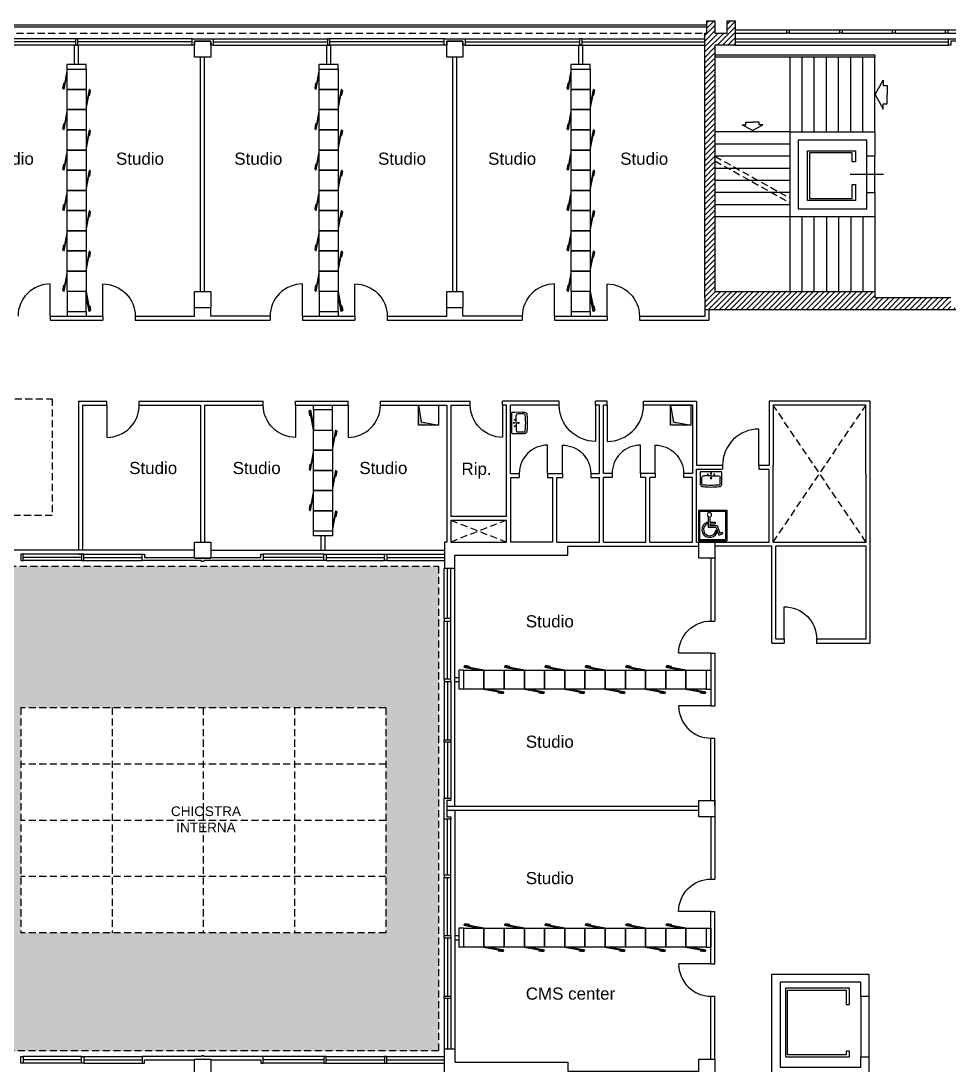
# Model space of a CAD drawing. Header units: millimetres. Extents: x 1523 to 2870, y 1212 to 1902.
# Drawn here: x 1718.5 to 1948.3, y 1643.6 to 1902.1 of the extents above; entities that cross this region are included whole.
import ezdxf

# ---------------------------------------------------------------- set-up
doc = ezdxf.new("R2010")
doc.units = ezdxf.units.MM
doc.linetypes.add('CONTINUA', pattern=[0])
doc.linetypes.add('HIDDEN', pattern=[0.375, 0.25, -0.125])
for name, color, linetype in [('arredi', 143, 'Continuous'), ('CPI', 6, 'Continuous'), ('PROIEZIONI', 4, 'CONTINUA'), ('RETINI', 8, 'Continuous'), ('SEZIONI', 7, 'Continuous'), ('TESTO', 7, 'Continuous')]:
    doc.layers.add(name, color=color, linetype=linetype)
doc.styles.add('Arial', font='Arial.ttf')

# ---------------------------------------------------------------- blocks, each defined once
blk = doc.blocks.new('ED001', base_point=(1.838, 7.784))
blk.add_line((1.838, 7.784), (1.838, 8.781))
blk.add_arc((1.836, 7.784), 0.998, 89.8816, 180)
blk = doc.blocks.new('HANDICAP')
for p, q in [((0, 13), (1, 13)), ((0, 13), (0, 11.917)), ((0.042, 12.958), (0.958, 12.958)), ((0.042, 12.958), (0.042, 11.958)), ((0.958, 12.958), (0.958, 11.958)), ((1, 13), (1, 11.917)), ((0.308, 12.571), (0.308, 12.513)), ((0.342, 12.778), (0.342, 12.392)), ((0.4, 12.764), (0.4, 12.571)), ((0.4, 12.571), (0.587, 12.571)), ((0.587, 12.571), (0.587, 12.513)), ((0.342, 12.392), (0.617, 12.392)), ((0.4, 12.513), (0.4, 12.45)), ((0.4, 12.513), (0.587, 12.513)), ((0.4, 12.45), (0.658, 12.45)), ((0.617, 12.392), (0.717, 12.108)), ((0.618, 12.288), (0.649, 12.199)), ((0.658, 12.45), (0.752, 12.185)), ((0.752, 12.185), (0.846, 12.221)), ((0.867, 12.167), (0.846, 12.221)), ((0, 11.917), (1, 11.917)), ((0.042, 11.958), (0.958, 11.958)), ((0.717, 12.108), (0.867, 12.167))]:
    blk.add_line(p, q)
for centre, radius, start, end in [((0.398, 12.311), 0.275, 109.0883, 335.8906), ((0.387, 12.837), 0.075, 280.1076, 232.9666), ((0.398, 12.311), 0.221, 114.0315, 353.9362)]:
    blk.add_arc(centre, radius, start, end)
blk = doc.blocks.new('SANI202R')
for p, q in [((0.158, 0), (0.158, 0.232)), ((0.158, 0), (0.158, -0.232)), ((0.393, 0.282), (0.208, 0.282)), ((0.393, -0.282), (0.208, -0.282))]:
    blk.add_line(p, q)
blk.add_lwpolyline([(0.02, 0.305), (0.02, 0), (0.02, -0.305, 0.270322), (0.036, -0.325, 0.012971), (0.431, -0.325, 0.351801), (0.504, -0.25, 0.023121), (0.515, 0, 0.023121), (0.504, 0.25, 0.351801), (0.431, 0.325, 0.012971), (0.036, 0.325, 0.270322)], format="xyb", close=True)
for centre, radius in [((0.086, 0), 0.0175), ((0.117, 0.1), 0.015), ((0.23, 0), 0.023), ((0.117, -0.1), 0.015)]:
    blk.add_circle(centre, radius)
for centre, radius, start, end in [((0.208, 0.232), 0.05, 90, 180), ((0.398, 0.233), 0.0491, 20.305, 95.8759), ((-2.256, 0.008), 2.711, 359.8359, 5.134), ((-2.256, -0.008), 2.711, 354.866, 0.1641), ((0.208, -0.232), 0.05, 180, 270), ((0.398, -0.233), 0.0491, 264.1241, 339.695)]:
    blk.add_arc(centre, radius, start, end)
blk = doc.blocks.new('MODULOPARETEATTREZZATA')
at = {"linetype": 'Continuous'}
for p, q in [((47, 0), (0, 0)), ((0, 0), (0, -50)), ((47, 0), (56.2, -49.1)), ((47, -50), (47, 0)), ((54.3, -49.5), (47, -10.8)), ((0, -50), (47, -50)), ((56.2, -49.1), (54.3, -49.5)), ((54.9, -35.7), (55.9, -35.5)), ((57.1, -47.5), (54.9, -35.7)), ((55.9, -35.5), (58.1, -47.3)), ((58.1, -47.3), (57.1, -47.5))]:
    blk.add_line(p, q, dxfattribs=at)
blk = doc.blocks.new('FUMI')
at = {"layer": 'CPI', "ltscale": 0.5}
blk.add_hatch(color=8, dxfattribs=at).paths.add_polyline_path([(7.2, 8.2), (0, 50), (0, 0), (50, 0)])
at = {"layer": 'CPI', "color": 8, "ltscale": 0.5}
for p, q in [((0, 0), (0, 50)), ((0, 50), (7.2, 8.2)), ((0, 50), (50, 50)), ((50, 50), (50, 0)), ((50, 0), (0, 0)), ((7.2, 8.2), (50, 0))]:
    blk.add_line(p, q, dxfattribs=at)

msp = doc.modelspace()

# ---------------------------------------------------------------- hatches: boundary and pattern name
at = {"layer": 'RETINI', "true_color": 0x9e004f}
h = msp.add_hatch(dxfattribs=at)
h.set_pattern_fill('ANSI31', color=234, scale=0.3)
h.set_pattern_definition([(45, (-291938.13885, 424269.952), (-0.673519209, 0.673519209), [])])
h.paths.add_polyline_path([(1890.32, 1896.12), (1895.32, 1896.12), (1895.32, 1902.12), (1893.32, 1902.12), (1893.32, 1899.12), (1890.32, 1899.12), (1890.32, 1902.12), (1888.32, 1902.12), (1888.32, 1899.12), (1887.82, 1899.12), (1887.82, 1897.12), (1887.82, 1833.61), (1887.82, 1830.61), (1888.82, 1830.61), (1958.07, 1830.61), (1958.07, 1833.61), (1952.72, 1833.61), (1952.72, 1831.11), (1948.72, 1831.11), (1948.72, 1833.61), (1929.91, 1833.61), (1929.91, 1835.11), (1890.32, 1835.11)])
h.paths.add_polyline_path([(1974.36, 1896.12), (1973.36, 1896.12), (1973.36, 1864.12), (1981.42, 1864.12), (1981.42, 1833.61), (1976.07, 1833.61), (1976.07, 1830.61), (1981.42, 1830.61), (1982.42, 1830.61), (1982.42, 1865.12), (1974.36, 1865.12)])
at = {"layer": 'RETINI'}
h = msp.add_hatch(dxfattribs=at)
h.set_pattern_fill('AR-SAND', color=256, scale=0.2)
h.set_pattern_definition([(37.5, (-291938.139, 424269.952), (-0.32000626, 9.78826475), [0, -7.7216, 0, -8.636, 0, -8.255]), (7.5, (-291938.139, 424269.952), (8.99046566, 14.336502), [0, -4.1656, 0, -6.9596, 0, -2.667]), (327.5, (-291944.387, 424269.952), (15.8198474, 0.0287437), [0, -2.54, 0, -9.144, 0, -11.938]), (317.5, (-291944.387, 424269.952), (15.27112905, 4.45858647), [0, -1.27, 0, -5.9944, 0, -6.858])])
h.paths.add_polyline_path([(1821.92, 1767.11), (1705.12, 1767.11), (1705.12, 1647.12), (1821.92, 1647.12)])
h.paths.add_polyline_path([(1808.84, 1732.07), (1808.84, 1676.36), (1718.54, 1676.36), (1718.54, 1732.07)], flags=16)
h.paths.add_polyline_path([(1786.27, 1718.14), (1786.27, 1690.29), (1741.12, 1690.29), (1741.12, 1718.14)], flags=0)
h.paths.add_polyline_path([(2140.92, 1767.11), (2024.12, 1767.11), (2024.12, 1647.12), (2140.92, 1647.12)])
h.paths.add_polyline_path([(2127.84, 1732.07), (2127.84, 1676.36), (2037.54, 1676.36), (2037.54, 1732.07)], flags=16)
h.paths.add_polyline_path([(2060.12, 1718.14), (2105.27, 1718.14), (2105.27, 1690.29), (2060.12, 1690.29)], flags=0)
h.paths.add_polyline_path([(1754.99, 1699.92), (1773.52, 1699.92), (1773.52, 1708.87), (1754.99, 1708.87)], flags=8)
h.paths.add_polyline_path([(2073.43, 1700.28), (2091.95, 1700.28), (2091.95, 1709.23), (2073.43, 1709.23)], flags=8)

# ---------------------------------------------------------------- linework, layer by layer
at = {"layer": 'arredi'}
for p, q in [((1729.97, 1890.16), (1729.97, 1891.31)), ((1734.67, 1891.31), (1729.97, 1891.31)), ((1734.67, 1890.16), (1734.67, 1891.31)), ((1797.07, 1891.31), (1792.37, 1891.31)), ((1792.37, 1890.16), (1792.37, 1891.31)), ((1797.07, 1890.16), (1797.07, 1891.31)), ((1859.47, 1891.31), (1854.77, 1891.31)), ((1854.77, 1890.16), (1854.77, 1891.31)), ((1859.47, 1890.16), (1859.47, 1891.31)), ((1729.97, 1830.16), (1729.97, 1829.01)), ((1734.67, 1830.16), (1734.67, 1829.01)), ((1792.37, 1830.16), (1792.37, 1829.01)), ((1797.07, 1830.16), (1797.07, 1829.01)), ((1854.77, 1830.16), (1854.77, 1829.01)), ((1859.47, 1830.16), (1859.47, 1829.01)), ((1826.96, 1741.41), (1826.96, 1736.71)), ((1828.14, 1741.41), (1826.96, 1741.41)), ((1888.14, 1741.41), (1889.32, 1741.41)), ((1889.32, 1741.41), (1889.32, 1736.71)), ((1828.14, 1736.71), (1826.96, 1736.71)), ((1888.14, 1736.71), (1889.32, 1736.71)), ((1828.14, 1677.52), (1826.96, 1677.52)), ((1826.96, 1677.52), (1826.96, 1672.82)), ((1888.14, 1677.52), (1889.32, 1677.52)), ((1889.32, 1677.52), (1889.32, 1672.82)), ((1828.14, 1672.82), (1826.96, 1672.82)), ((1888.14, 1672.82), (1889.32, 1672.82))]:
    msp.add_line(p, q, dxfattribs=at)
at = {"layer": 'PROIEZIONI', "ltscale": 0.5}
for p, q in [((1643.92, 1901.12), (1888.32, 1901.12)), ((1643.92, 1900.68), (1888.32, 1900.68)), ((1732.02, 1897.72), (1702.97, 1897.72)), ((1760.92, 1897.72), (1732.62, 1897.72)), ((1766.12, 1897.72), (1794.42, 1897.72)), ((1823.32, 1897.72), (1795.02, 1897.72)), ((1828.52, 1897.72), (1856.82, 1897.72)), ((1857.42, 1897.72), (1887.82, 1897.72)), ((1895.32, 1899.92), (1908.11, 1899.92)), ((1895.32, 1899.12), (1908.11, 1899.12)), ((1895.32, 1897.72), (1948.12, 1897.72)), ((1908.71, 1899.92), (1921.2, 1899.92)), ((1908.71, 1899.12), (1921.2, 1899.12)), ((1921.8, 1899.92), (1934.29, 1899.92)), ((1921.8, 1899.12), (1934.29, 1899.12)), ((1934.89, 1899.92), (1947.38, 1899.92)), ((1934.89, 1899.12), (1947.38, 1899.12)), ((1947.98, 1899.92), (1960.47, 1899.92)), ((1947.98, 1899.12), (1960.47, 1899.12)), ((1732.02, 1896.92), (1702.97, 1896.92)), ((1732.02, 1896.12), (1702.97, 1896.12)), ((1760.92, 1896.92), (1732.62, 1896.92)), ((1760.92, 1896.12), (1732.62, 1896.12)), ((1766.12, 1896.92), (1794.42, 1896.92)), ((1766.12, 1896.12), (1794.42, 1896.12)), ((1823.32, 1896.92), (1795.02, 1896.92)), ((1823.32, 1896.12), (1795.02, 1896.12)), ((1828.52, 1896.92), (1856.82, 1896.92)), ((1828.52, 1896.12), (1856.82, 1896.12)), ((1857.42, 1896.92), (1887.82, 1896.92)), ((1857.42, 1896.12), (1887.82, 1896.12)), ((1895.32, 1896.92), (1948.12, 1896.92)), ((1895.32, 1896.12), (1948.12, 1896.12)), ((1908.91, 1874.62), (1908.91, 1893.12)), ((1911.91, 1874.62), (1911.91, 1893.12)), ((1914.91, 1874.62), (1914.91, 1893.12)), ((1917.91, 1874.62), (1917.91, 1893.12)), ((1920.91, 1874.62), (1920.91, 1893.12)), ((1923.91, 1874.62), (1923.91, 1893.12)), ((1926.91, 1874.62), (1926.91, 1893.12)), ((1929.91, 1874.62), (1929.91, 1893.12)), ((1929.96, 1883.86), (1931.91, 1887.43)), ((1931.91, 1887.43), (1931.91, 1886.13)), ((1931.91, 1886.13), (1932.93, 1886.13)), ((1932.93, 1886.13), (1932.93, 1883.86)), ((1929.96, 1883.86), (1931.91, 1880.29)), ((1932.93, 1881.6), (1932.93, 1883.86)), ((1931.91, 1880.29), (1931.91, 1881.6)), ((1931.91, 1881.6), (1932.93, 1881.6)), ((1898, 1877.09), (1899.61, 1877.09)), ((1898, 1876.36), (1898, 1877.09)), ((1901.23, 1877.09), (1899.61, 1877.09)), ((1901.23, 1876.36), (1901.23, 1877.09)), ((1908.91, 1874.62), (1890.32, 1874.62)), ((1897.06, 1876.36), (1898, 1876.36)), ((1899.61, 1874.97), (1897.06, 1876.36)), ((1899.61, 1874.97), (1902.16, 1876.36)), ((1902.16, 1876.36), (1901.23, 1876.36)), ((1908.91, 1871.62), (1890.32, 1871.62)), ((1908.91, 1868.62), (1890.32, 1868.62)), ((1927.91, 1859.62), (1927.91, 1868.62)), ((1929.91, 1859.62), (1929.91, 1868.62)), ((1908.91, 1865.62), (1890.32, 1865.62)), ((1932.07, 1864.12), (1923.75, 1864.12)), ((1908.91, 1862.62), (1890.32, 1862.62)), ((1908.91, 1859.62), (1890.32, 1859.62)), ((1908.91, 1856.62), (1890.32, 1856.62)), ((1908.91, 1853.62), (1890.32, 1853.62)), ((1908.91, 1835.11), (1908.91, 1853.62)), ((1911.91, 1835.11), (1911.91, 1853.62)), ((1914.91, 1835.11), (1914.91, 1853.62)), ((1917.91, 1853.62), (1917.91, 1835.11)), ((1920.91, 1853.62), (1920.91, 1835.11)), ((1923.91, 1853.62), (1923.91, 1835.11)), ((1926.91, 1853.62), (1926.91, 1835.11)), ((1929.91, 1853.62), (1929.91, 1835.11)), ((1790.97, 1774.68), (1790.97, 1775.83)), ((1795.67, 1774.68), (1790.97, 1774.68)), ((1795.67, 1775.83), (1795.67, 1774.68)), ((1761.52, 1771.11), (1703.62, 1771.11)), ((1765.52, 1771.11), (1823.42, 1771.11)), ((1733.53, 1770.11), (1719.13, 1770.11)), ((1733.53, 1769.31), (1719.13, 1769.31)), ((1733.53, 1768.51), (1719.13, 1768.51)), ((1734.13, 1770.11), (1748.52, 1770.11)), ((1734.13, 1769.31), (1748.52, 1769.31)), ((1734.13, 1768.51), (1748.52, 1768.51)), ((1793.52, 1770.11), (1778.52, 1770.11)), ((1793.52, 1769.31), (1778.52, 1769.31)), ((1793.52, 1768.51), (1778.52, 1768.51)), ((1794.12, 1770.11), (1808.52, 1770.11)), ((1794.12, 1769.31), (1808.52, 1769.31)), ((1794.12, 1768.51), (1808.52, 1768.51)), ((1809.12, 1770.11), (1823.42, 1770.11)), ((1809.12, 1769.31), (1823.42, 1769.31)), ((1809.12, 1768.51), (1823.42, 1768.51)), ((1823.32, 1754.16), (1823.32, 1766.61)), ((1824.12, 1754.16), (1824.12, 1766.61)), ((1824.92, 1754.16), (1824.92, 1766.61)), ((1825.92, 1707.61), (1825.92, 1766.61)), ((1823.32, 1739.16), (1823.32, 1753.56)), ((1824.12, 1739.16), (1824.12, 1753.56)), ((1824.92, 1739.16), (1824.92, 1753.56)), ((1823.32, 1738.56), (1823.32, 1724.16)), ((1824.12, 1738.56), (1824.12, 1724.16)), ((1824.92, 1738.56), (1824.92, 1724.16)), ((1823.32, 1723.56), (1823.32, 1709.71)), ((1824.12, 1723.56), (1824.12, 1709.71)), ((1824.92, 1723.56), (1824.92, 1709.71)), ((1825.92, 1706.61), (1825.92, 1647.61)), ((1823.32, 1690.67), (1823.32, 1704.51)), ((1824.12, 1690.67), (1824.12, 1704.51)), ((1824.92, 1690.67), (1824.92, 1704.51)), ((1823.32, 1675.67), (1823.32, 1690.07)), ((1824.12, 1675.67), (1824.12, 1690.07)), ((1824.92, 1675.67), (1824.92, 1690.07)), ((1823.32, 1675.07), (1823.32, 1660.67)), ((1824.12, 1675.07), (1824.12, 1660.67)), ((1824.92, 1675.07), (1824.92, 1660.67)), ((1823.32, 1660.07), (1823.32, 1647.61)), ((1824.12, 1660.07), (1824.12, 1647.61)), ((1824.92, 1660.07), (1824.92, 1647.61)), ((1926.42, 1660.64), (1926.42, 1645.64)), ((1928.42, 1660.64), (1928.42, 1645.64)), ((1733.53, 1645.72), (1719.13, 1645.72)), ((1733.53, 1644.92), (1719.13, 1644.92)), ((1733.53, 1644.12), (1719.13, 1644.12)), ((1734.13, 1645.72), (1748.52, 1645.72)), ((1734.13, 1644.92), (1748.52, 1644.92)), ((1734.13, 1644.12), (1748.52, 1644.12)), ((1793.52, 1645.72), (1778.52, 1645.72)), ((1793.52, 1644.92), (1778.52, 1644.92)), ((1793.52, 1644.12), (1778.52, 1644.12)), ((1794.12, 1645.72), (1808.52, 1645.72)), ((1794.12, 1644.92), (1808.52, 1644.92)), ((1794.12, 1644.12), (1808.52, 1644.12)), ((1809.12, 1645.72), (1823.42, 1645.72)), ((1809.12, 1644.92), (1823.42, 1644.92)), ((1809.12, 1644.12), (1823.42, 1644.12))]:
    msp.add_line(p, q, dxfattribs=at)
at = {"layer": 'PROIEZIONI', "color": 143, "linetype": 'HIDDEN', "ltscale": 7}
for p, q in [((1643.92, 1899.12), (1887.82, 1899.12)), ((1890.32, 1868.62), (1908.91, 1858.23)), ((1890.32, 1867.46), (1908.91, 1857.07)), ((1927.7, 1773.11), (1904.72, 1807.01)), ((1904.72, 1773.11), (1927.72, 1807.01)), ((1838.72, 1778.53), (1824.92, 1773.11)), ((1824.92, 1778.53), (1838.72, 1773.11)), ((1808.84, 1732.07), (1718.54, 1732.07)), ((1718.54, 1732.07), (1718.54, 1676.36)), ((1741.12, 1732.07), (1741.12, 1676.36)), ((1763.69, 1732.07), (1763.69, 1676.36)), ((1786.27, 1732.07), (1786.27, 1676.36)), ((1808.84, 1732.07), (1808.84, 1676.36)), ((1808.84, 1718.14), (1718.54, 1718.14)), ((1808.84, 1704.21), (1718.54, 1704.21)), ((1808.84, 1690.29), (1718.54, 1690.29)), ((1808.84, 1676.36), (1718.54, 1676.36))]:
    msp.add_line(p, q, dxfattribs=at)
at = {"layer": 'PROIEZIONI'}
for p, q in [((1790.97, 1805.83), (1790.97, 1807.01)), ((1795.67, 1805.83), (1795.67, 1807.01))]:
    msp.add_line(p, q, dxfattribs=at)
at = {"layer": 'PROIEZIONI', "ltscale": 0.5}
for points in [[(1924.31, 1861.62), (1925.11, 1861.62), (1925.11, 1857.62), (1913.2, 1857.62), (1913.2, 1869.99), (1925.11, 1869.99), (1925.11, 1867.22), (1924.31, 1867.22), (1924.31, 1869.49), (1913.7, 1869.49), (1913.7, 1858.12), (1924.31, 1858.12)], [(1922.82, 1658.64), (1923.62, 1658.64), (1923.62, 1662.64), (1907.79, 1662.64), (1907.79, 1645.64), (1923.62, 1645.64), (1923.62, 1647.04), (1922.82, 1647.04), (1922.82, 1646.14), (1908.29, 1646.14), (1908.29, 1662.14), (1922.82, 1662.14)]]:
    msp.add_lwpolyline(points, close=True, dxfattribs=at)
at = {"layer": 'PROIEZIONI', "color": 143, "linetype": 'HIDDEN', "ltscale": 7}
for points in [[(1698.63, 1808.54), (1726.29, 1808.54), (1726.29, 1779.67), (1698.63, 1779.67)], [(1705.12, 1647.12), (1705.12, 1767.11), (1821.92, 1767.11), (1821.92, 1647.12)]]:
    msp.add_lwpolyline(points, close=True, dxfattribs=at)
at = {"layer": 'RETINI'}
msp.add_line((1888.82, 1830.61), (1887.82, 1830.61), dxfattribs=at)
at = {"layer": 'SEZIONI', "ltscale": 0.5}
for p, q in [((1731.82, 1891.31), (1731.82, 1896.12)), ((1732.82, 1896.12), (1731.82, 1896.12)), ((1732.82, 1891.31), (1732.82, 1896.12)), ((1794.22, 1891.31), (1794.22, 1896.12)), ((1795.22, 1896.12), (1794.22, 1896.12)), ((1795.22, 1891.31), (1795.22, 1896.12)), ((1856.62, 1891.31), (1856.62, 1896.12)), ((1857.62, 1896.12), (1856.62, 1896.12)), ((1857.62, 1891.31), (1857.62, 1896.12)), ((1763.02, 1835.11), (1763.02, 1893.12)), ((1764.02, 1835.11), (1764.02, 1893.12)), ((1825.42, 1835.11), (1825.42, 1893.12)), ((1826.42, 1835.11), (1826.42, 1893.12)), ((1929.91, 1893.62), (1890.32, 1893.62)), ((1929.91, 1893.12), (1890.32, 1893.12)), ((1929.91, 1893.62), (1929.91, 1893.12)), ((1887.82, 1833.61), (1887.82, 1829.01)), ((1761.52, 1829.01), (1761.52, 1831.11)), ((1765.52, 1829.01), (1765.52, 1831.11)), ((1823.92, 1829.01), (1823.92, 1831.11)), ((1827.92, 1829.01), (1827.92, 1831.11)), ((1888.82, 1830.61), (1888.82, 1828.01)), ((1725.82, 1829.01), (1725.82, 1828.01)), ((1725.82, 1829.01), (1738.82, 1829.01)), ((1725.82, 1828.01), (1738.82, 1828.01)), ((1738.82, 1829.01), (1738.82, 1828.01)), ((1746.82, 1829.01), (1761.52, 1829.01)), ((1746.82, 1829.01), (1746.82, 1828.01)), ((1746.82, 1828.01), (1780.22, 1828.01)), ((1780.22, 1829.01), (1765.52, 1829.01)), ((1780.22, 1829.01), (1780.22, 1828.01)), ((1788.22, 1829.01), (1801.22, 1829.01)), ((1788.22, 1829.01), (1788.22, 1828.01)), ((1788.22, 1828.01), (1801.22, 1828.01)), ((1801.22, 1829.01), (1801.22, 1828.01)), ((1809.22, 1829.01), (1823.92, 1829.01)), ((1809.22, 1829.01), (1809.22, 1828.01)), ((1809.22, 1828.01), (1842.62, 1828.01)), ((1842.62, 1829.01), (1827.92, 1829.01)), ((1842.62, 1829.01), (1842.62, 1828.01)), ((1850.62, 1829.01), (1863.62, 1829.01)), ((1850.62, 1829.01), (1850.62, 1828.01)), ((1850.62, 1828.01), (1863.62, 1828.01)), ((1863.62, 1829.01), (1863.62, 1828.01)), ((1871.62, 1829.01), (1871.62, 1828.01)), ((1871.62, 1829.01), (1887.82, 1829.01)), ((1871.62, 1828.01), (1888.82, 1828.01)), ((1732.82, 1808.01), (1732.82, 1771.11)), ((1732.82, 1808.01), (1739.82, 1808.01)), ((1733.82, 1807.01), (1733.82, 1771.11)), ((1733.82, 1807.01), (1739.82, 1807.01)), ((1739.82, 1807.01), (1739.82, 1808.01)), ((1747.82, 1808.01), (1763.52, 1808.01)), ((1747.82, 1807.01), (1747.82, 1808.01)), ((1747.82, 1807.01), (1763.02, 1807.01)), ((1763.02, 1807.01), (1763.02, 1773.11)), ((1763.52, 1808.01), (1778.52, 1808.01)), ((1764.02, 1807.01), (1764.02, 1773.11)), ((1764.02, 1807.01), (1778.52, 1807.01)), ((1778.52, 1807.01), (1778.52, 1808.01)), ((1786.52, 1808.01), (1799.52, 1808.01)), ((1786.52, 1807.01), (1786.52, 1808.01)), ((1786.52, 1807.01), (1799.52, 1807.01)), ((1799.52, 1807.01), (1799.52, 1808.01)), ((1807.52, 1808.01), (1829.77, 1808.01)), ((1807.52, 1807.01), (1807.52, 1808.01)), ((1807.52, 1807.01), (1823.92, 1807.01)), ((1823.92, 1807.01), (1823.92, 1773.11)), ((1824.92, 1807.01), (1829.77, 1807.01)), ((1824.92, 1807.01), (1824.92, 1779.53)), ((1829.77, 1807.01), (1829.77, 1808.01)), ((1851.77, 1808.01), (1837.77, 1808.01)), ((1837.77, 1807.01), (1837.77, 1808.01)), ((1838.72, 1807.01), (1837.77, 1807.01)), ((1838.72, 1779.53), (1838.72, 1807.01)), ((1851.77, 1807.01), (1839.72, 1807.01)), ((1839.72, 1790.11), (1839.72, 1807.01)), ((1851.77, 1807.01), (1851.77, 1808.01)), ((1863.67, 1808.01), (1860.77, 1808.01)), ((1860.77, 1807.01), (1860.77, 1808.01)), ((1861.72, 1807.01), (1860.77, 1807.01)), ((1861.72, 1790.11), (1861.72, 1807.01)), ((1863.67, 1807.01), (1862.72, 1807.01)), ((1862.72, 1790.11), (1862.72, 1807.01)), ((1863.67, 1807.01), (1863.67, 1808.01)), ((1872.67, 1807.01), (1872.67, 1808.01)), ((1872.67, 1808.01), (1885.72, 1808.01)), ((1884.72, 1807.01), (1872.67, 1807.01)), ((1884.72, 1807.01), (1884.72, 1790.11)), ((1885.72, 1808.01), (1885.72, 1792.11)), ((1928.72, 1808.01), (1903.72, 1808.01)), ((1903.72, 1808.01), (1903.72, 1792.11)), ((1927.7, 1807.01), (1904.72, 1807.01)), ((1904.72, 1807.01), (1904.72, 1792.11)), ((1927.72, 1773.11), (1927.7, 1807.01)), ((1928.72, 1772.11), (1928.72, 1808.01)), ((1885.72, 1792.11), (1892.2, 1792.11)), ((1892.2, 1792.11), (1892.2, 1791.11)), ((1892.2, 1792.11), (1892.2, 1792.11)), ((1901.2, 1792.11), (1901.2, 1791.11)), ((1901.2, 1792.11), (1903.72, 1792.11)), ((1904.72, 1773.11), (1904.72, 1792.11)), ((1839.72, 1790.11), (1841.9, 1790.11)), ((1839.72, 1789.11), (1839.72, 1773.11)), ((1839.72, 1789.11), (1841.9, 1789.11)), ((1841.9, 1790.11), (1841.9, 1789.11)), ((1848.9, 1790.11), (1848.9, 1789.11)), ((1848.9, 1790.11), (1852.57, 1790.11)), ((1848.9, 1789.11), (1850.22, 1789.11)), ((1850.22, 1773.11), (1850.22, 1789.11)), ((1851.22, 1773.11), (1851.22, 1789.11)), ((1851.22, 1789.11), (1852.57, 1789.11)), ((1852.57, 1790.11), (1852.57, 1789.11)), ((1859.57, 1790.11), (1861.72, 1790.11)), ((1859.57, 1790.11), (1859.57, 1789.11)), ((1859.57, 1789.11), (1861.72, 1789.11)), ((1861.72, 1773.11), (1861.72, 1789.11)), ((1864.88, 1790.11), (1862.72, 1790.11)), ((1862.72, 1773.11), (1862.72, 1789.11)), ((1864.88, 1789.11), (1862.72, 1789.11)), ((1864.88, 1790.11), (1864.88, 1789.11)), ((1871.88, 1790.11), (1871.88, 1789.11)), ((1875.55, 1790.11), (1871.88, 1790.11)), ((1873.22, 1789.11), (1871.88, 1789.11)), ((1873.22, 1773.11), (1873.22, 1789.11)), ((1874.22, 1773.11), (1874.22, 1789.11)), ((1875.55, 1789.11), (1874.22, 1789.11)), ((1875.55, 1790.11), (1875.55, 1789.11)), ((1882.55, 1790.11), (1882.55, 1789.11)), ((1884.72, 1790.11), (1882.55, 1790.11)), ((1884.72, 1789.11), (1882.55, 1789.11)), ((1884.72, 1773.11), (1884.72, 1789.11)), ((1885.72, 1791.11), (1892.2, 1791.11)), ((1885.72, 1773.11), (1885.72, 1791.11)), ((1901.2, 1791.11), (1903.72, 1791.11)), ((1903.72, 1773.11), (1903.72, 1791.11)), ((1824.92, 1779.53), (1838.72, 1779.53)), ((1824.92, 1778.53), (1824.92, 1773.11)), ((1824.92, 1778.53), (1838.72, 1778.53)), ((1838.72, 1773.11), (1838.72, 1778.53)), ((1792.82, 1771.11), (1792.82, 1774.68)), ((1793.82, 1771.11), (1793.82, 1774.68)), ((1850.22, 1773.11), (1839.72, 1773.11)), ((1853.92, 1772.11), (1886.32, 1772.11)), ((1862.72, 1773.11), (1873.22, 1773.11)), ((1874.22, 1773.11), (1884.72, 1773.11)), ((1885.72, 1773.11), (1886.32, 1773.11)), ((1890.32, 1773.11), (1903.72, 1773.11)), ((1904.42, 1772.11), (1890.32, 1772.11)), ((1904.42, 1748.11), (1904.42, 1772.11)), ((1904.72, 1773.11), (1927.71, 1773.11)), ((1927.72, 1772.11), (1905.42, 1772.11)), ((1905.42, 1749.11), (1905.42, 1772.11)), ((1927.72, 1749.11), (1927.72, 1772.11)), ((1928.72, 1748.11), (1928.72, 1772.11)), ((1732.82, 1770.11), (1733.82, 1770.11)), ((1889.32, 1769.11), (1889.32, 1753.56)), ((1890.32, 1769.11), (1890.32, 1753.56)), ((1889.32, 1753.56), (1890.32, 1753.56)), ((1904.42, 1748.11), (1907.47, 1748.11)), ((1904.42, 1748.11), (1907.47, 1748.11)), ((1905.42, 1749.11), (1907.47, 1749.11)), ((1907.47, 1749.11), (1907.47, 1748.11)), ((1915.47, 1749.11), (1927.72, 1749.11)), ((1915.47, 1749.11), (1915.47, 1748.11)), ((1915.47, 1748.11), (1928.72, 1748.11)), ((1889.32, 1745.56), (1889.32, 1732.56)), ((1889.32, 1745.56), (1890.32, 1745.56)), ((1890.32, 1745.56), (1890.32, 1732.56)), ((1825.96, 1739.56), (1826.96, 1739.56)), ((1825.96, 1738.56), (1826.96, 1738.56)), ((1889.32, 1732.56), (1890.32, 1732.56)), ((1889.32, 1724.56), (1890.32, 1724.56)), ((1889.32, 1709.11), (1889.32, 1724.56)), ((1890.32, 1707.86), (1890.32, 1724.56)), ((1886.32, 1707.61), (1823.92, 1707.61)), ((1886.32, 1706.61), (1823.92, 1706.61)), ((1889.32, 1705.11), (1889.32, 1689.57)), ((1890.32, 1705.11), (1890.32, 1689.57)), ((1889.32, 1689.67), (1890.32, 1689.67)), ((1889.32, 1668.67), (1889.32, 1681.67)), ((1889.32, 1681.67), (1890.32, 1681.67)), ((1890.32, 1668.67), (1890.32, 1681.67)), ((1825.96, 1675.67), (1826.96, 1675.67)), ((1825.96, 1674.67), (1826.96, 1674.67)), ((1889.32, 1668.67), (1890.32, 1668.67)), ((1889.32, 1645.12), (1889.32, 1660.67)), ((1889.32, 1660.67), (1890.32, 1660.67)), ((1890.32, 1645.12), (1890.32, 1660.67))]:
    msp.add_line(p, q, dxfattribs=at)
at = {"layer": 'SEZIONI'}
for p, q in [((1824.92, 1773.11), (1838.72, 1773.11)), ((1851.22, 1773.11), (1861.72, 1773.11))]:
    msp.add_line(p, q, dxfattribs=at)
at = {"layer": 'SEZIONI', "ltscale": 0.5}
for points in [[(1887.82, 1897.12), (1887.82, 1899.12), (1888.32, 1899.12), (1888.32, 1902.12), (1890.32, 1902.12), (1890.32, 1899.12), (1893.32, 1899.12), (1893.32, 1902.12), (1895.32, 1902.12), (1895.32, 1896.12), (1890.32, 1896.12)], [(1887.82, 1833.61), (1887.82, 1897.12)], [(1890.32, 1896.12), (1890.32, 1835.11), (1929.91, 1835.11), (1929.91, 1833.61)], [(1927.91, 1859.62), (1929.91, 1859.62), (1929.91, 1853.62), (1908.91, 1853.62), (1908.91, 1874.62), (1929.91, 1874.62), (1929.91, 1868.62), (1927.91, 1868.62)], [(1927.91, 1868.62), (1927.91, 1868.62), (1927.91, 1872.62), (1910.91, 1872.62), (1910.91, 1855.62), (1927.91, 1855.62), (1927.91, 1859.62)], [(1952.72, 1833.61), (1958.07, 1833.61), (1958.07, 1830.61), (1888.82, 1830.61)], [(1929.91, 1833.61), (1948.72, 1833.61)], [(1823.92, 1773.11), (1823.42, 1773.11), (1823.42, 1766.61), (1825.92, 1766.61), (1825.92, 1769.86), (1853.92, 1769.86), (1853.92, 1772.11), (1886.32, 1772.11)], [(1927.42, 1641.12), (1904.42, 1641.12), (1904.42, 1666.12), (1928.42, 1666.12), (1928.42, 1660.64), (1926.42, 1660.64), (1926.42, 1664.16), (1906.42, 1664.12), (1906.42, 1643.12), (1926.42, 1643.12), (1926.42, 1645.64), (1928.42, 1645.64), (1928.42, 1641.12)], [(1827.22, 1641.12), (1823.42, 1641.12), (1823.42, 1647.61), (1825.92, 1647.61), (1825.92, 1644.37), (1853.92, 1644.37), (1853.92, 1642.12), (1886.32, 1642.12)]]:
    msp.add_lwpolyline(points, dxfattribs=at)
for points in [[(1732.62, 1896.12), (1732.62, 1897.72), (1732.02, 1897.72), (1732.02, 1896.12)], [(1761.52, 1896.12), (1760.92, 1896.12), (1760.92, 1897.72), (1766.12, 1897.72), (1766.12, 1896.12), (1765.52, 1896.12), (1765.52, 1897.12), (1761.52, 1897.12)], [(1795.02, 1896.12), (1795.02, 1897.72), (1794.42, 1897.72), (1794.42, 1896.12)], [(1823.92, 1896.12), (1823.32, 1896.12), (1823.32, 1897.72), (1828.52, 1897.72), (1828.52, 1896.12), (1827.92, 1896.12), (1827.92, 1897.12), (1823.92, 1897.12)], [(1857.42, 1896.12), (1857.42, 1897.72), (1856.82, 1897.72), (1856.82, 1896.12)], [(1857.42, 1896.12), (1857.42, 1897.72), (1856.82, 1897.72), (1856.82, 1896.12)], [(1908.11, 1899.12), (1908.11, 1899.92), (1908.71, 1899.92), (1908.71, 1899.12)], [(1921.2, 1899.12), (1921.2, 1899.92), (1921.8, 1899.92), (1921.8, 1899.12)], [(1934.29, 1899.12), (1934.29, 1899.92), (1934.89, 1899.92), (1934.89, 1899.12)], [(1947.38, 1899.12), (1947.38, 1899.92), (1947.98, 1899.92), (1947.98, 1899.12)], [(1948.72, 1896.12), (1948.12, 1896.12), (1948.12, 1897.72), (1953.32, 1897.72), (1953.32, 1896.12), (1952.72, 1896.12), (1952.72, 1897.12), (1948.72, 1897.12)], [(1761.52, 1893.12), (1761.52, 1897.12), (1765.52, 1897.12), (1765.52, 1893.12)], [(1823.92, 1893.12), (1823.92, 1897.12), (1827.92, 1897.12), (1827.92, 1893.12)], [(1761.52, 1831.11), (1761.52, 1835.11), (1765.52, 1835.11), (1765.52, 1831.11)], [(1823.92, 1831.11), (1823.92, 1835.11), (1827.92, 1835.11), (1827.92, 1831.11)], [(1761.52, 1769.11), (1761.52, 1773.11), (1765.52, 1773.11), (1765.52, 1769.11)], [(1886.32, 1769.11), (1886.32, 1773.11), (1890.32, 1773.11), (1890.32, 1769.11)], [(1718.53, 1770.11), (1718.53, 1768.51), (1719.13, 1768.51), (1719.13, 1770.11)], [(1733.53, 1770.11), (1733.53, 1768.51), (1734.13, 1768.51), (1734.13, 1770.11)], [(1778.52, 1770.11), (1778.52, 1768.51), (1763.82, 1768.51), (1763.82, 1768.31), (1763.22, 1768.31), (1763.22, 1768.51), (1748.52, 1768.51), (1748.52, 1770.11), (1749.12, 1770.11), (1749.12, 1769.31), (1761.52, 1769.31), (1761.52, 1769.11), (1765.52, 1769.11), (1765.52, 1769.31), (1777.92, 1769.31), (1777.92, 1770.11)], [(1794.12, 1770.11), (1794.12, 1768.51), (1793.52, 1768.51), (1793.52, 1770.11)], [(1809.12, 1770.11), (1809.12, 1768.51), (1808.52, 1768.51), (1808.52, 1770.11)], [(1824.92, 1754.16), (1823.32, 1754.16), (1823.32, 1753.56), (1824.92, 1753.56)], [(1824.92, 1739.16), (1823.32, 1739.16), (1823.32, 1738.56), (1824.92, 1738.56)], [(1824.92, 1723.56), (1823.32, 1723.56), (1823.32, 1724.16), (1824.92, 1724.16)], [(1824.92, 1705.11), (1824.92, 1704.51), (1823.32, 1704.51), (1823.32, 1709.71), (1824.92, 1709.71), (1824.92, 1709.11), (1823.92, 1709.11), (1823.92, 1705.11)], [(1886.32, 1705.11), (1886.32, 1709.11), (1890.32, 1709.11), (1890.32, 1705.11)], [(1824.92, 1690.67), (1823.32, 1690.67), (1823.32, 1690.07), (1824.92, 1690.07)], [(1824.92, 1675.07), (1823.32, 1675.07), (1823.32, 1675.67), (1824.92, 1675.67)], [(1824.92, 1660.07), (1823.32, 1660.07), (1823.32, 1660.67), (1824.92, 1660.67)], [(1718.53, 1644.12), (1718.53, 1645.72), (1719.13, 1645.72), (1719.13, 1644.12)], [(1733.53, 1644.12), (1733.53, 1645.72), (1734.13, 1645.72), (1734.13, 1644.12)], [(1778.52, 1644.12), (1778.52, 1645.72), (1763.82, 1645.72), (1763.82, 1645.92), (1763.22, 1645.92), (1763.22, 1645.72), (1748.52, 1645.72), (1748.52, 1644.12), (1749.12, 1644.12), (1749.12, 1644.92), (1761.52, 1644.92), (1761.52, 1645.12), (1765.52, 1645.12), (1765.52, 1644.92), (1777.92, 1644.92), (1777.92, 1644.12)], [(1761.52, 1641.12), (1761.52, 1645.12), (1765.52, 1645.12), (1765.52, 1641.12)], [(1794.12, 1644.12), (1794.12, 1645.72), (1793.52, 1645.72), (1793.52, 1644.12)], [(1809.12, 1644.12), (1809.12, 1645.72), (1808.52, 1645.72), (1808.52, 1644.12)], [(1886.32, 1641.12), (1886.32, 1645.12), (1890.32, 1645.12), (1890.32, 1641.12)]]:
    msp.add_lwpolyline(points, close=True, dxfattribs=at)

# ---------------------------------------------------------------- block references
at = {"layer": 'arredi', "yscale": 0.1, "zscale": 0.1}
for p, xscale in [((1734.67, 1890.16), -0.1), ((1797.07, 1890.16), -0.1), ((1859.47, 1890.16), -0.1), ((1734.67, 1880.16), -0.1), ((1797.07, 1880.16), -0.1), ((1859.47, 1880.16), -0.1), ((1734.67, 1870.16), -0.1), ((1797.07, 1870.16), -0.1), ((1859.47, 1870.16), -0.1), ((1734.67, 1860.16), -0.1), ((1797.07, 1860.16), -0.1), ((1859.47, 1860.16), -0.1), ((1734.67, 1850.16), -0.1), ((1797.07, 1850.16), -0.1), ((1859.47, 1850.16), -0.1), ((1734.67, 1840.16), -0.1), ((1797.07, 1840.16), -0.1), ((1859.47, 1840.16), -0.1), ((1729.97, 1835.16), 0.1), ((1792.37, 1835.16), 0.1), ((1854.77, 1835.16), 0.1)]:
    msp.add_blockref('MODULOPARETEATTREZZATA', p, dxfattribs=dict(at, xscale=xscale))
at = {"layer": 'arredi', "xscale": -0.1, "yscale": 0.1, "zscale": 0.1, "rotation": 180}
for p in [(1729.97, 1880.16), (1792.37, 1880.16), (1854.77, 1880.16), (1729.97, 1870.16), (1792.37, 1870.16), (1854.77, 1870.16), (1729.97, 1860.16), (1792.37, 1860.16), (1854.77, 1860.16), (1729.97, 1850.16), (1792.37, 1850.16), (1854.77, 1850.16), (1729.97, 1840.16), (1792.37, 1840.16), (1854.77, 1840.16)]:
    msp.add_blockref('MODULOPARETEATTREZZATA', p, dxfattribs=at)
at = {"layer": 'arredi', "ltscale": 0.5}
for name, p, xscale, yscale, zscale in [('SANI202R', (1839.83, 1802.6), 8, 8, 8), ('HANDICAP', (1886.24, 1690.03), 7, 7, 7)]:
    msp.add_blockref(name, p, dxfattribs=dict(at, xscale=xscale, yscale=yscale, zscale=zscale))
at = {"layer": 'arredi', "ltscale": 0.5, "xscale": -8, "yscale": 8, "zscale": 8, "rotation": 90}
msp.add_blockref('SANI202R', (1889.35, 1790.77), dxfattribs=at)
at = {"layer": 'arredi', "extrusion": (0, 0, -1), "xscale": 0.1, "yscale": 0.1, "zscale": -0.1}
for p, rotation in [((-1833.14, 1736.71), 90), ((-1843.14, 1736.71), 90), ((-1853.14, 1736.71), 90), ((-1863.14, 1736.71), 90), ((-1873.14, 1736.71), 90), ((-1883.14, 1736.71), 90), ((-1833.14, 1741.41), 270), ((-1843.14, 1741.41), 270), ((-1853.14, 1741.41), 270), ((-1863.14, 1741.41), 270), ((-1873.14, 1741.41), 270), ((-1883.14, 1741.41), 270), ((-1833.14, 1672.82), 90), ((-1843.14, 1672.82), 90), ((-1853.14, 1672.82), 90), ((-1863.14, 1672.82), 90), ((-1873.14, 1672.82), 90), ((-1883.14, 1672.82), 90), ((-1833.14, 1677.52), 270), ((-1843.14, 1677.52), 270), ((-1853.14, 1677.52), 270), ((-1863.14, 1677.52), 270), ((-1873.14, 1677.52), 270), ((-1883.14, 1677.52), 270)]:
    msp.add_blockref('MODULOPARETEATTREZZATA', p, dxfattribs=dict(at, rotation=rotation))
at = {"layer": 'PROIEZIONI', "ltscale": 0.5}
for p, xscale, yscale, zscale in [((1725.82, 1829.01), 8, 8, 8), ((1738.82, 1829.01), -8, 8, 8), ((1788.22, 1829.01), 8, 8, 8), ((1801.22, 1829.01), -8, 8, 8), ((1850.62, 1829.01), 8, 8, 8), ((1863.62, 1829.01), -8, 8, 8), ((1901.2, 1792.11), 9, 9, 9), ((1848.9, 1790.11), 7, 7, 7), ((1852.57, 1790.11), -7, 7, 7), ((1871.88, 1790.11), 7, 7, 7), ((1875.55, 1790.11), -7, 7, 7)]:
    msp.add_blockref('ED001', p, dxfattribs=dict(at, xscale=xscale, yscale=yscale, zscale=zscale))
for p, xscale, yscale, zscale, rotation in [((1739.82, 1807.01), 8, 8, 8, 180), ((1786.52, 1807.01), -8, 8, 8, 180), ((1799.52, 1807.01), 8, 8, 8, 180), ((1860.77, 1807.01), -9, 9, 9, 180), ((1863.67, 1807.01), 9, 9, 9, 180), ((1907.47, 1749.11), -8, 8, 8, 359.9999999999958), ((1889.32, 1745.56), -8, 8, 8, 90), ((1889.32, 1732.56), 8, 8, 8, 90), ((1889.32, 1681.67), -8, 8, 8, 90), ((1889.32, 1668.67), 8, 8, 8, 90)]:
    msp.add_blockref('ED001', p, dxfattribs=dict(at, xscale=xscale, yscale=yscale, zscale=zscale, rotation=rotation))
at = {"layer": 'PROIEZIONI', "yscale": 0.1, "zscale": 0.1, "rotation": 180}
for p, xscale in [((1795.67, 1800.83), 0.1), ((1790.97, 1795.83), -0.1), ((1790.97, 1785.83), -0.1), ((1790.97, 1775.83), -0.1)]:
    msp.add_blockref('MODULOPARETEATTREZZATA', p, dxfattribs=dict(at, xscale=xscale))
at = {"layer": 'PROIEZIONI', "xscale": -0.1, "yscale": 0.1, "zscale": 0.1}
for p in [(1795.67, 1795.83), (1795.67, 1785.83)]:
    msp.add_blockref('MODULOPARETEATTREZZATA', p, dxfattribs=at)
at = {"layer": 'SEZIONI', "ltscale": 0.5, "xscale": 0.1, "yscale": 0.1, "zscale": 0.1}
for p in [(1816.92, 1802.01), (1879.32, 1802.01)]:
    msp.add_blockref('FUMI', p, dxfattribs=at)
at = {"layer": 'SEZIONI', "ltscale": 0.5, "xscale": -8, "yscale": 8, "zscale": 8, "rotation": 180}
msp.add_blockref('ED001', (1837.77, 1807.01), dxfattribs=at)

# ---------------------------------------------------------------- texts
at = {"layer": 'TESTO', "ltscale": 0.5, "style": 'Arial'}
for s, p in [('Studio', (1709.86, 1866.51)), ('Studio', (1742.07, 1866.51)), ('Studio', (1771.36, 1866.51)), ('Studio', (1806.93, 1866.51)), ('Studio', (1834.18, 1866.51)), ('Studio', (1866.87, 1866.51)), ('Studio', (1745.34, 1789.94)), ('Studio', (1770.96, 1789.94)), ('Studio', (1802.31, 1789.94)), ('Rip.', (1827.59, 1789.73)), ('Studio', (1843.5, 1751.98)), ('Studio', (1843.5, 1722.18)), ('Studio', (1843.5, 1688.42)), ('CMS center', (1843.5, 1659.82))]:
    msp.add_text(s, height=3, dxfattribs=at).set_placement(p)
at = {"layer": 'TESTO', "insert": (1752.31, 1707.67), "char_height": 2.4, "width": 24.0666, "attachment_point": 1, "style": 'Arial'}
msp.add_mtext('\\pxqc;CHIOSTRA INTERNA', dxfattribs=at)

doc.saveas('drawing.dxf')
